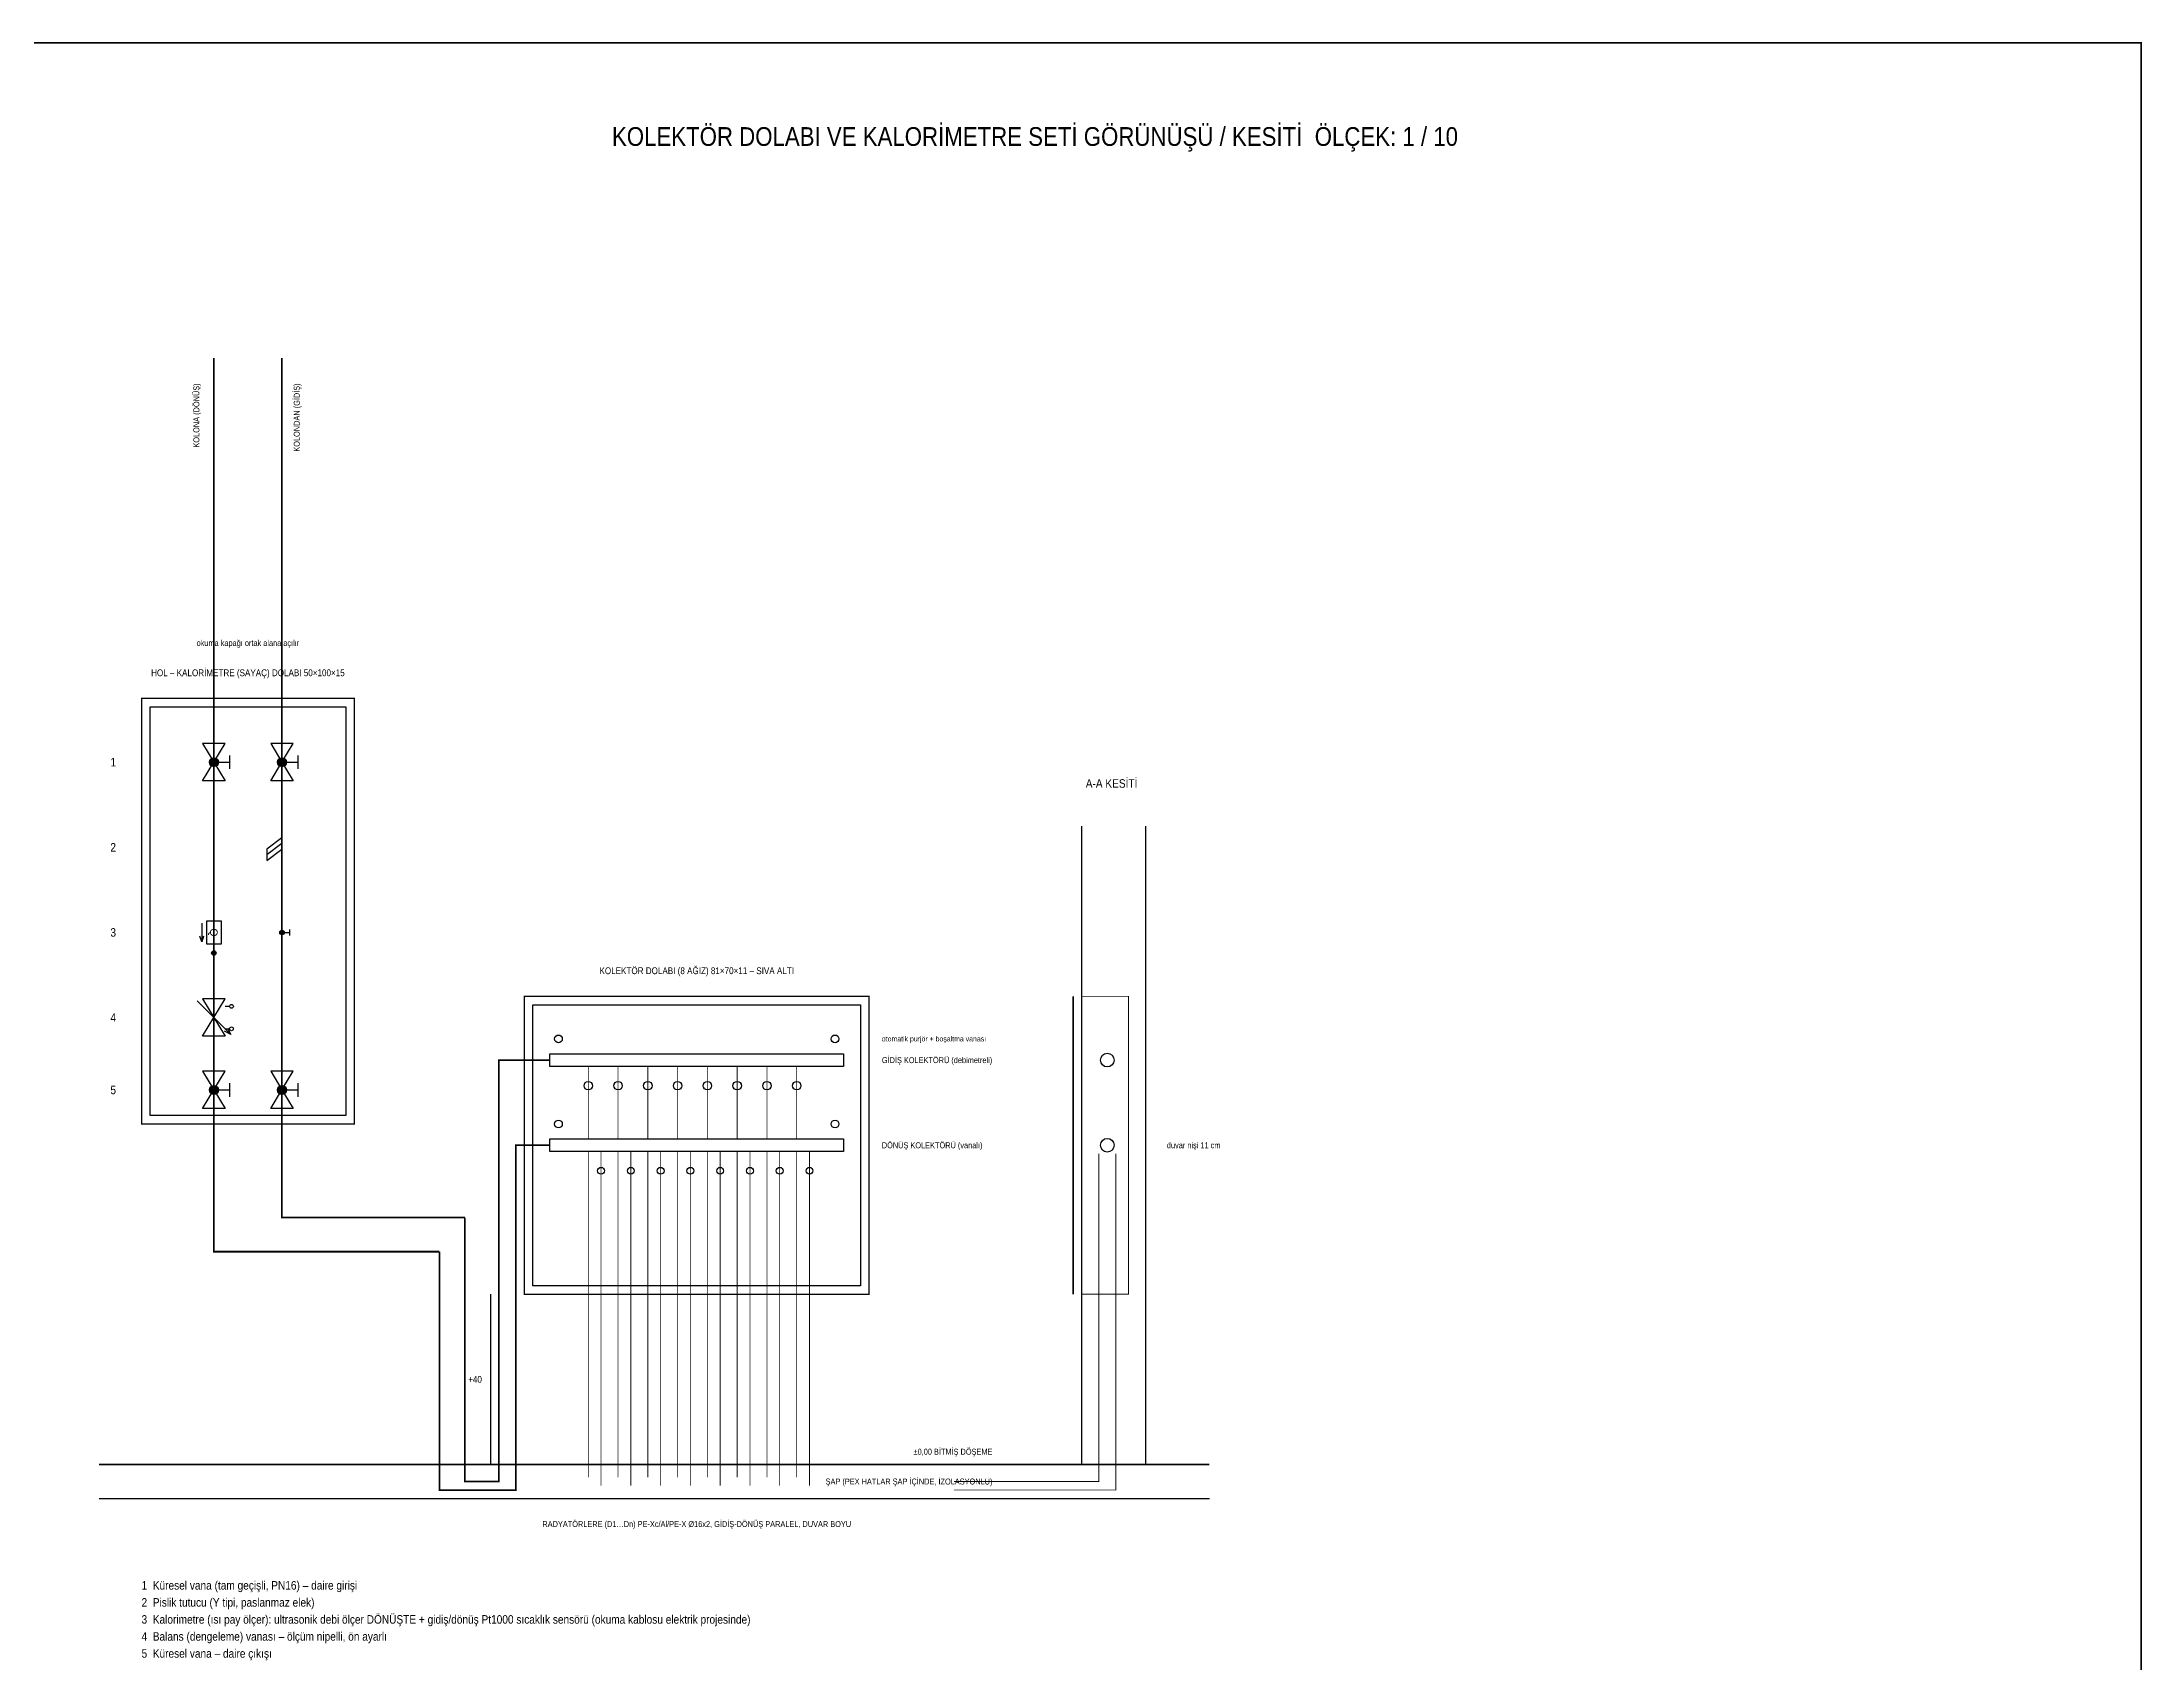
# Model space of a CAD drawing. Header units: centimetres. Extents: x -61 to 10101, y -12981 to 1521.
# Drawn here: x 6734 to 9202, y -2274 to -370 of the extents above; entities that cross this region are included whole.
import ezdxf
from ezdxf.enums import TextEntityAlignment as Align

# ---------------------------------------------------------------- set-up
doc = ezdxf.new("R2010")
doc.units = ezdxf.units.CM
doc.linetypes.add('DASHED', pattern=[1.524, 1.27, -0.254])
for name, color, linetype in [('ROTAS-BASLIK', 7, 'Continuous'), ('ROTAS-DETAY', 7, 'Continuous'), ('ROTAS-ISITMA-DONUS', 30, 'DASHED'), ('ROTAS-ISITMA-GIDIS', 10, 'Continuous'), ('ROTAS-ISITMA-KOLEKTOR', 6, 'Continuous'), ('ROTAS-ISITMA-SEMBOL', 1, 'Continuous'), ('ROTAS-MASKE', 7, 'Continuous'), ('ROTAS-PAFTA', 7, 'Continuous'), ('ROTAS-YAZI', 7, 'Continuous')]:
    doc.layers.add(name, color=color, linetype=linetype)
doc.styles.add('ROTAS', font='arial.ttf')

# ---------------------------------------------------------------- blocks, each defined once
blk = doc.blocks.new('ROTAS-R-KURESEL-VANA')
blk.add_hatch(color=7).paths.add_polyline_path([(2.4, 0), (2.3, 0.6), (2.1, 1.2), (1.7, 1.7), (1.2, 2.1), (0.6, 2.3), (0, 2.4), (-0.6, 2.3), (-1.2, 2.1), (-1.7, 1.7), (-2.1, 1.2), (-2.3, 0.6), (-2.4, 0), (-2.3, -0.6), (-2.1, -1.2), (-1.7, -1.7), (-1.2, -2.1), (-0.6, -2.3), (0, -2.4), (0.6, -2.3), (1.2, -2.1), (1.7, -1.7), (2.1, -1.2), (2.3, -0.6)])
for p, q in [((-3.6, 8.4), (3.6, 8.4)), ((0, 2.4), (0, 8.4))]:
    blk.add_line(p, q)
for points in [[(-10, 6), (-10, -6), (0, 0)], [(10, 6), (10, -6), (0, 0)]]:
    blk.add_lwpolyline(points, close=True)
blk.add_circle((0, 0), 2.4)
at = {"style": 'ROTAS'}
blk.add_attdef('NO', text='', height=6, dxfattribs=at).set_placement((0, 11), align=Align.BOTTOM_CENTER)
blk = doc.blocks.new('ROTAS-R-PISLIK-TUTUCU')
for p, q in [((-10, 0), (10, 0)), ((-2, 0), (4, -8))]:
    blk.add_line(p, q)
blk.add_lwpolyline([(-5, 0), (1, -8), (7, -8), (1, 0)])
at = {"style": 'ROTAS'}
blk.add_attdef('NO', text='', height=6, dxfattribs=at).set_placement((0, 5), align=Align.BOTTOM_CENTER)
blk = doc.blocks.new('ROTAS-KALORIMETRE-SENSOR')
blk.add_hatch(color=7).paths.add_polyline_path([(1.2, 0), (1.2, 0.3), (1, 0.6), (0.8, 0.8), (0.6, 1), (0.3, 1.2), (0, 1.2), (-0.3, 1.2), (-0.6, 1), (-0.8, 0.8), (-1, 0.6), (-1.2, 0.3), (-1.2, 0), (-1.2, -0.3), (-1, -0.6), (-0.8, -0.8), (-0.6, -1), (-0.3, -1.2), (0, -1.2), (0.3, -1.2), (0.6, -1), (0.8, -0.8), (1, -0.6), (1.2, -0.3)])
for p, q in [((-1.6, 4), (1.6, 4)), ((0, 1.2), (0, 4))]:
    blk.add_line(p, q)
blk.add_circle((0, 0), 1.2)
at = {"style": 'ROTAS'}
blk.add_attdef('NO', text='', height=6, dxfattribs=at).set_placement((0, 6), align=Align.BOTTOM_CENTER)
blk = doc.blocks.new('ROTAS-R-KALORIMETRE-SAG')
blk.add_hatch(color=7).paths.add_polyline_path([(12.2, 0), (12.2, 0.3), (12, 0.6), (11.8, 0.8), (11.6, 1), (11.3, 1.2), (11, 1.2), (10.7, 1.2), (10.4, 1), (10.2, 0.8), (10, 0.6), (9.8, 0.3), (9.8, 0), (9.8, -0.3), (10, -0.6), (10.2, -0.8), (10.4, -1), (10.7, -1.2), (11, -1.2), (11.3, -1.2), (11.6, -1), (11.8, -0.8), (12, -0.6), (12.2, -0.3)])
blk.add_line((-5, -6.5), (5, -6.5))
blk.add_lwpolyline([(-6, -4), (6, -4), (6, 4), (-6, 4)], close=True)
blk.add_lwpolyline([(2, -5.5), (5, -6.5), (2, -7.5)])
blk.add_circle((11, 0), 1.2)
at = {"style": 'ROTAS'}
blk.add_text('Q', height=4, dxfattribs=at).set_placement((0, 0), align=Align.MIDDLE_CENTER)
blk.add_attdef('NO', text='', height=6, dxfattribs=at).set_placement((0, 7), align=Align.BOTTOM_CENTER)
blk = doc.blocks.new('ROTAS-BALANS-VANASI')
for p, q in [((-9, -9), (9, 9)), ((-6, 6), (-6, 8.4)), ((6, 6), (6, 8.4))]:
    blk.add_line(p, q)
for points in [[(-10, 6), (-10, -6), (0, 0)], [(10, 6), (10, -6), (0, 0)]]:
    blk.add_lwpolyline(points, close=True)
blk.add_lwpolyline([(5.6, 7.3), (9, 9), (7.3, 5.6)])
for centre in [(-6, 9.4), (6, 9.4)]:
    blk.add_circle(centre, 1)
at = {"style": 'ROTAS'}
blk.add_attdef('NO', text='', height=6, dxfattribs=at).set_placement((0, 12), align=Align.BOTTOM_CENTER)

msp = doc.modelspace()

# ---------------------------------------------------------------- linework, layer by layer
at = {"layer": 'ROTAS-DETAY', "const_width": 1.5}
for points in [[(6851, -1141), (7101, -1141), (7101, -1641), (6851, -1641)], [(7301, -1491), (7706, -1491), (7706, -1841), (7301, -1841)]]:
    msp.add_lwpolyline(points, close=True, dxfattribs=at)
at = {"layer": 'ROTAS-DETAY'}
for points in [[(6861, -1151), (7091, -1151), (7091, -1631), (6861, -1631)], [(7311, -1501), (7696, -1501), (7696, -1831), (7311, -1831)]]:
    msp.add_lwpolyline(points, close=True, dxfattribs=at)
for points, const_width in [([(7956, -1291), (7956, -2041)], 1.5), ([(8031, -1291), (8031, -2041)], 1.5), ([(7946, -1491), (7946, -1841)], 2), ([(7956, -1491), (8011, -1491), (8011, -1841), (7956, -1841)], 1), ([(6801, -2041), (7876, -2041)], 2), ([(7756, -2041), (8106, -2041)], 2)]:
    msp.add_lwpolyline(points, dxfattribs=dict(at, const_width=const_width))
for points in [[(7261, -1841), (7261, -2041)], [(6801, -2081), (7876, -2081)], [(7756, -2081), (8106, -2081)]]:
    msp.add_lwpolyline(points, dxfattribs=at)
at = {"layer": 'ROTAS-ISITMA-DONUS', "ltscale": 3}
for points, const_width in [([(7201, -1791), (7201, -2071), (7291, -2071), (7291, -1666), (7331, -1666)], 2), ([(7391, -1673.5), (7391, -2066)], 1), ([(7426, -1673.5), (7426, -2066)], 1), ([(7461, -1673.5), (7461, -2066)], 1), ([(7496, -1673.5), (7496, -2066)], 1), ([(7531, -1673.5), (7531, -2066)], 1), ([(7566, -1673.5), (7566, -2066)], 1), ([(7601, -1673.5), (7601, -2066)], 1), ([(7636, -1673.5), (7636, -2066)], 1), ([(7996, -1676), (7996, -2071), (7806, -2071)], 1)]:
    msp.add_lwpolyline(points, dxfattribs=dict(at, const_width=const_width))
at = {"layer": 'ROTAS-ISITMA-GIDIS'}
for points, const_width in [([(7231, -1751), (7231, -2061), (7271, -2061), (7271, -1566), (7331, -1566)], 2), ([(7376, -1573.5), (7376, -1658.5)], 1), ([(7411, -1573.5), (7411, -1658.5)], 1), ([(7446, -1573.5), (7446, -1658.5)], 1), ([(7481, -1573.5), (7481, -1658.5)], 1), ([(7516, -1573.5), (7516, -1658.5)], 1), ([(7551, -1573.5), (7551, -1658.5)], 1), ([(7586, -1573.5), (7586, -1658.5)], 1), ([(7621, -1573.5), (7621, -1658.5)], 1), ([(7376, -1673.5), (7376, -2056)], 1), ([(7411, -1673.5), (7411, -2056)], 1), ([(7446, -1673.5), (7446, -2056)], 1), ([(7481, -1673.5), (7481, -2056)], 1), ([(7516, -1673.5), (7516, -2056)], 1), ([(7551, -1673.5), (7551, -2056)], 1), ([(7586, -1673.5), (7586, -2056)], 1), ([(7621, -1673.5), (7621, -2056)], 1), ([(7976, -1676), (7976, -2061), (7806, -2061)], 1)]:
    msp.add_lwpolyline(points, dxfattribs=dict(at, const_width=const_width))
at = {"layer": 'ROTAS-ISITMA-KOLEKTOR'}
for points in [[(7331, -1558.5), (7676, -1558.5), (7676, -1573.5), (7331, -1573.5)], [(7331, -1658.5), (7676, -1658.5), (7676, -1673.5), (7331, -1673.5)]]:
    msp.add_lwpolyline(points, close=True, dxfattribs=at)
for centre in [(7986, -1566), (7986, -1666)]:
    msp.add_circle(centre, 8, dxfattribs=at)
at = {"layer": 'ROTAS-ISITMA-SEMBOL'}
for centre, radius in [((7341, -1541), 4.5), ((7666, -1541), 4.5), ((7376, -1596), 5), ((7411, -1596), 5), ((7446, -1596), 5), ((7481, -1596), 5), ((7516, -1596), 5), ((7551, -1596), 5), ((7586, -1596), 5), ((7621, -1596), 5), ((7341, -1641), 4.5), ((7666, -1641), 4.5), ((7391, -1696), 4), ((7426, -1696), 4), ((7461, -1696), 4), ((7496, -1696), 4), ((7531, -1696), 4), ((7566, -1696), 4), ((7601, -1696), 4), ((7636, -1696), 4)]:
    msp.add_circle(centre, radius, dxfattribs=at)

# ---------------------------------------------------------------- texts
at = {"layer": 'ROTAS-BASLIK', "style": 'ROTAS', "width": 0.85}
msp.add_text('KOLEKTÖR DOLABI VE KALORİMETRE SETİ GÖRÜNÜŞÜ / KESİTİ  ÖLÇEK: 1 / 10', height=22, dxfattribs=at).set_placement((7901, -481), align=Align.MIDDLE_CENTER)
at = {"layer": 'ROTAS-DETAY', "style": 'ROTAS', "width": 0.85}
for s, height, p in [('okuma kapağı ortak alana açılır', 7, (6976, -1076)), ('HOL – KALORİMETRE (SAYAÇ) DOLABI 50×100×15', 8, (6976, -1111)), ('A-A KESİTİ', 10, (7991, -1241)), ('KOLEKTÖR DOLABI (8 AĞIZ) 81×70×11 – SIVA ALTI', 8, (7503.5, -1461)), ('RADYATÖRLERE (D1…Dn) PE-Xc/Al/PE-X Ø16x2, GİDİŞ-DÖNÜŞ PARALEL, DUVAR BOYU', 7, (7503.5, -2111))]:
    msp.add_text(s, height=height, dxfattribs=at).set_placement(p, align=Align.MIDDLE_CENTER)
for s, height, p in [('1', 10, (6821, -1216)), ('2', 10, (6821, -1316)), ('3', 10, (6821, -1416)), ('4', 10, (6821, -1516)), ('5', 10, (6821, -1601)), ('+40', 8, (7251, -1941)), ('±0,00 BİTMİŞ DÖŞEME', 7, (7851, -2026)), ('ŞAP (PEX HATLAR ŞAP İÇİNDE, İZOLASYONLU)', 7, (7851, -2061))]:
    msp.add_text(s, height=height, dxfattribs=at).set_placement(p, align=Align.MIDDLE_RIGHT)
for s, height, p in [('otomatik purjör + boşaltma vanası', 6, (7721, -1541)), ('duvar nişi 11 cm', 7, (8056, -1666))]:
    msp.add_text(s, height=height, dxfattribs=at).set_placement(p, align=Align.MIDDLE_LEFT)
at = {"layer": 'ROTAS-ISITMA-DONUS', "style": 'ROTAS', "width": 0.85}
msp.add_text('KOLONA (DÖNÜŞ)', height=7, rotation=90, dxfattribs=at).set_placement((6921, -771), align=Align.BOTTOM_RIGHT)
msp.add_text('DÖNÜŞ KOLEKTÖRÜ (vanalı)', height=7, dxfattribs=at).set_placement((7721, -1666), align=Align.MIDDLE_LEFT)
at = {"layer": 'ROTAS-ISITMA-GIDIS', "style": 'ROTAS', "width": 0.85}
msp.add_text('KOLONDAN (GİDİŞ)', height=7, rotation=90, dxfattribs=at).set_placement((7039, -771), align=Align.BOTTOM_RIGHT)
msp.add_text('GİDİŞ KOLEKTÖRÜ (debimetreli)', height=7, dxfattribs=at).set_placement((7721, -1566), align=Align.MIDDLE_LEFT)
at = {"layer": 'ROTAS-YAZI', "style": 'ROTAS', "width": 0.85}
for s, p in [('1  Küresel vana (tam geçişli, PN16) – daire girişi', (6851, -2191)), ('3  Kalorimetre (ısı pay ölçer): ultrasonik debi ölçer DÖNÜŞTE + gidiş/dönüş Pt1000 sıcaklık sensörü (okuma kablosu elektrik projesinde)', (6851, -2231)), ('2  Pislik tutucu (Y tipi, paslanmaz elek)', (6851, -2211)), ('4  Balans (dengeleme) vanası – ölçüm nipelli, ön ayarlı', (6851, -2251)), ('5  Küresel vana – daire çıkışı', (6851, -2271))]:
    msp.add_text(s, height=10, dxfattribs=at).set_placement(p, align=Align.BOTTOM_LEFT)

# ---------------------------------------------------------------- next in the draw order: wipeouts: each hides what was drawn before it
for points in [[(6906, -1238), (6966, -1238), (6966, -1194), (6906, -1194)], [(6986, -1238), (7046, -1238), (7046, -1194), (6986, -1194)], [(6986, -1338), (7046, -1338), (7046, -1294), (6986, -1294)], [(6906, -1438), (6966, -1438), (6966, -1394), (6906, -1394)], [(6986, -1438), (7046, -1438), (7046, -1394), (6986, -1394)], [(6906, -1538), (6966, -1538), (6966, -1494), (6906, -1494)], [(6906, -1623), (6966, -1623), (6966, -1579), (6906, -1579)], [(6986, -1623), (7046, -1623), (7046, -1579), (6986, -1579)]]:
    msp.add_wipeout(points).dxf.layer = 'ROTAS-MASKE'

# ---------------------------------------------------------------- next in the draw order: linework, layer by layer
at = {"layer": 'ROTAS-ISITMA-DONUS', "ltscale": 3, "const_width": 2}
msp.add_lwpolyline([(6936, -741), (6936, -1791), (7201, -1791)], dxfattribs=at)
at = {"layer": 'ROTAS-ISITMA-GIDIS', "const_width": 2}
msp.add_lwpolyline([(7016, -741), (7016, -1751), (7231, -1751)], dxfattribs=at)
at = {"layer": 'ROTAS-PAFTA', "const_width": 2}
msp.add_lwpolyline([(1940, -6061.2), (9201, -6061.2), (9201, -371), (1940, -371)], close=True, dxfattribs=at)

# ---------------------------------------------------------------- next in the draw order: block references
at = {"layer": 'ROTAS-ISITMA-SEMBOL', "xscale": 2.2, "yscale": 2.2, "rotation": -90}
for name, p in [('ROTAS-R-KURESEL-VANA', (6936, -1216)), ('ROTAS-R-KURESEL-VANA', (7016, -1216)), ('ROTAS-R-PISLIK-TUTUCU', (7016, -1316)), ('ROTAS-R-KALORIMETRE-SAG', (6936, -1416)), ('ROTAS-KALORIMETRE-SENSOR', (7016, -1416)), ('ROTAS-BALANS-VANASI', (6936, -1516)), ('ROTAS-R-KURESEL-VANA', (6936, -1601)), ('ROTAS-R-KURESEL-VANA', (7016, -1601))]:
    msp.add_blockref(name, p, dxfattribs=at)

doc.saveas('drawing.dxf')
